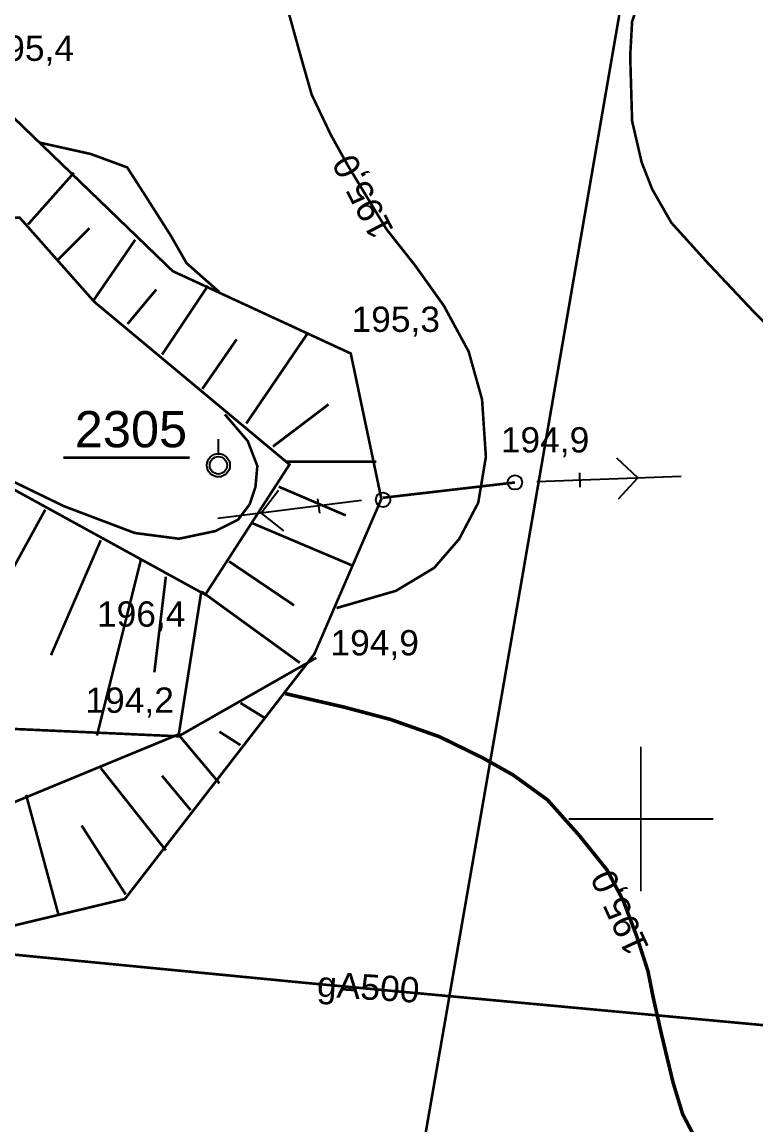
# Model space of a CAD drawing. Extents: x 7572697 to 7573818, y 5546684 to 5547005.
# Drawn here: x 7572878.62 to 7572903.98, y 5546889.43 to 5546927.54 of the extents above; entities that cross this region are included whole.
import ezdxf
from ezdxf.enums import TextEntityAlignment as Align

# ---------------------------------------------------------------- set-up
doc = ezdxf.new("R2010")
doc.units = 0
doc.header["$MEASUREMENT"] = 0
doc.linetypes.add('1', pattern=[2, 1, -1])
doc.linetypes.add('2', pattern=[1, 0.5, -0.5])
doc.styles.add('STYL_ARIAL', font='Arial', dxfattribs={"oblique": 0.1})

# ---------------------------------------------------------------- blocks, each defined once
blk = doc.blocks.new('517')
at = {"color": 0}
for p, q in [((4.25, 0), (3.55, 0.7)), ((0.75, 0), (5.75, 0)), ((2.25, -0.25), (2.25, 0.25)), ((3.55, -0.7), (4.25, 0))]:
    blk.add_line(p, q, dxfattribs=at)
blk = doc.blocks.new('510')
at = {"color": 0}
blk.add_circle((0, 0), 0.25, dxfattribs=at)
blk.add_circle((0, 0), 0.25, dxfattribs=at)
blk = doc.blocks.new('131')
at = {"color": 0}
blk.add_line((0, 0.4), (0, 0.9), dxfattribs=at)
for radius in [0.4, 0.3]:
    blk.add_circle((0, 0), radius, dxfattribs=at)

msp = doc.modelspace()

# ---------------------------------------------------------------- linework, layer by layer
at = {"color": 0, "const_width": 0.09}
for points in [[(7572909.4076, 5546985.2213), (7572902.6607, 5546947.5182), (7572895.7816, 5546907.672), (7572887.8441, 5546862.0049)], [(7572878.8218, 5546920.5439), (7572880.4093, 5546922.3298)], [(7572879.8139, 5546919.2872), (7572880.9384, 5546920.4117)], [(7572881.0707, 5546917.8981), (7572882.5259, 5546920.0148)], [(7572882.2613, 5546917.1043), (7572883.2535, 5546918.2949)], [(7572883.452, 5546916.046), (7572885.0395, 5546918.4272)], [(7572886.3624, 5546913.6648), (7572888.4791, 5546916.7737)], [(7572884.841, 5546914.8554), (7572886.0316, 5546916.5752)], [(7572890.0262, 5546916.2149), (7572890.0252, 5546916.2163), (7572890.0242, 5546916.2178), (7572890.0233, 5546916.2193), (7572890.0225, 5546916.2208), (7572890.0217, 5546916.2224), (7572890.0209, 5546916.2239), (7572890.0202, 5546916.2255), (7572890.0196, 5546916.2272), (7572890.019, 5546916.2288), (7572890.0185, 5546916.2305), (7572890.0181, 5546916.2322), (7572890.0177, 5546916.2339), (7572890.0173, 5546916.2356), (7572890.017, 5546916.2373), (7572890.0168, 5546916.239), (7572890.0167, 5546916.2408), (7572890.0166, 5546916.2425), (7572890.0165, 5546916.2443), (7572890.0166, 5546916.246), (7572890.0166, 5546916.2477), (7572890.0168, 5546916.2495), (7572890.017, 5546916.2512), (7572890.0173, 5546916.2529), (7572890.0176, 5546916.2547), (7572890.018, 5546916.2564), (7572890.0184, 5546916.258), (7572890.0189, 5546916.2597), (7572890.0195, 5546916.2614), (7572890.0201, 5546916.263), (7572890.0208, 5546916.2646), (7572890.0215, 5546916.2662), (7572890.0223, 5546916.2678), (7572890.0231, 5546916.2693), (7572890.024, 5546916.2708), (7572890.025, 5546916.2723), (7572890.026, 5546916.2737), (7572890.027, 5546916.2751), (7572890.0281, 5546916.2764), (7572890.0292, 5546916.2778), (7572890.0304, 5546916.279), (7572890.0317, 5546916.2803), (7572890.0329, 5546916.2815), (7572890.0342, 5546916.2826), (7572890.0356, 5546916.2837), (7572890.037, 5546916.2848), (7572890.0384, 5546916.2858), (7572890.0399, 5546916.2868), (7572890.0414, 5546916.2877), (7572890.0429, 5546916.2885), (7572890.0444, 5546916.2893), (7572890.046, 5546916.2901), (7572890.0476, 5546916.2907), (7572890.0493, 5546916.2914), (7572890.0509, 5546916.2919), (7572890.0526, 5546916.2925), (7572890.0543, 5546916.2929), (7572890.056, 5546916.2933), (7572890.0577, 5546916.2937), (7572890.0594, 5546916.2939), (7572890.0611, 5546916.2942), (7572890.0629, 5546916.2943), (7572890.0646, 5546916.2944), (7572890.0663, 5546916.2945), (7572890.0681, 5546916.2944), (7572890.0698, 5546916.2943), (7572890.0716, 5546916.2942), (7572890.0733, 5546916.294), (7572890.075, 5546916.2937), (7572890.0767, 5546916.2934), (7572890.0784, 5546916.293), (7572890.0801, 5546916.2926), (7572890.0818, 5546916.2921), (7572890.0835, 5546916.2915), (7572890.0851, 5546916.2909), (7572890.0867, 5546916.2902), (7572890.0883, 5546916.2895), (7572890.0898, 5546916.2887), (7572890.0914, 5546916.2878), (7572890.0929, 5546916.287), (7572890.0943, 5546916.286), (7572890.0958, 5546916.285), (7572890.0972, 5546916.284), (7572890.0985, 5546916.2829), (7572890.0998, 5546916.2817), (7572890.1011, 5546916.2806), (7572890.1024, 5546916.2793), (7572890.1036, 5546916.2781), (7572890.1047, 5546916.2767), (7572890.1058, 5546916.2754), (7572890.1069, 5546916.274), (7572890.1079, 5546916.2726), (7572890.1088, 5546916.2711), (7572890.1097, 5546916.2696), (7572890.1106, 5546916.2681), (7572890.1114, 5546916.2665), (7572890.1121, 5546916.265), (7572890.1128, 5546916.2634), (7572890.1135, 5546916.2617), (7572890.114, 5546916.2601), (7572890.1145, 5546916.2584), (7572890.115, 5546916.2567), (7572890.1154, 5546916.255), (7572890.1157, 5546916.2533), (7572890.116, 5546916.2516), (7572890.1162, 5546916.2499), (7572890.1164, 5546916.2481), (7572890.1165, 5546916.2464), (7572890.1165, 5546916.2446), (7572890.1165, 5546916.2429), (7572890.1164, 5546916.2412), (7572890.1163, 5546916.2394), (7572890.1161, 5546916.2377), (7572890.1158, 5546916.236), (7572890.1155, 5546916.2342), (7572890.1151, 5546916.2325), (7572890.1147, 5546916.2309), (7572890.1141, 5546916.2292), (7572890.1136, 5546916.2275), (7572890.113, 5546916.2259), (7572890.1123, 5546916.2243), (7572890.1116, 5546916.2227), (7572890.1108, 5546916.2211), (7572890.1099, 5546916.2196), (7572890.109, 5546916.2181), (7572890.1081, 5546916.2167), (7572890.1071, 5546916.2152), (7572890.1061, 5546916.2138), (7572890.105, 5546916.2125), (7572890.1038, 5546916.2111), (7572890.1026, 5546916.2099), (7572890.1014, 5546916.2086), (7572890.1001, 5546916.2074), (7572890.0988, 5546916.2063), (7572890.0975, 5546916.2052), (7572890.0961, 5546916.2041), (7572890.0947, 5546916.2031), (7572890.0932, 5546916.2022), (7572890.0917, 5546916.2012), (7572890.0902, 5546916.2004), (7572890.0886, 5546916.1996), (7572890.087, 5546916.1989), (7572890.0854, 5546916.1982), (7572890.0838, 5546916.1975), (7572890.0822, 5546916.197), (7572890.0805, 5546916.1964), (7572890.0788, 5546916.196), (7572890.0771, 5546916.1956), (7572890.0754, 5546916.1952), (7572890.0737, 5546916.195), (7572890.072, 5546916.1947), (7572890.0702, 5546916.1946), (7572890.0685, 5546916.1945), (7572890.0667, 5546916.1945), (7572890.065, 5546916.1945), (7572890.0632, 5546916.1946), (7572890.0615, 5546916.1947), (7572890.0598, 5546916.1949), (7572890.058, 5546916.1952), (7572890.0563, 5546916.1955), (7572890.0546, 5546916.1959), (7572890.0529, 5546916.1963), (7572890.0513, 5546916.1968), (7572890.0496, 5546916.1974), (7572890.048, 5546916.198), (7572890.0464, 5546916.1987), (7572890.0448, 5546916.1994), (7572890.0432, 5546916.2002), (7572890.0417, 5546916.2011), (7572890.0402, 5546916.2019), (7572890.0387, 5546916.2029), (7572890.0373, 5546916.2039), (7572890.0359, 5546916.2049), (7572890.0345, 5546916.206), (7572890.0332, 5546916.2072), (7572890.0319, 5546916.2084), (7572890.0307, 5546916.2096), (7572890.0295, 5546916.2109), (7572890.0284, 5546916.2122), (7572890.0262, 5546916.2149)], [(7572887.2884, 5546912.871), (7572889.2066, 5546914.3262)], [(7572884.4045, 5546912.4874), (7572880.0389, 5546912.4874)], [(7572887.7514, 5546912.3419), (7572890.8603, 5546912.3419)], [(7572887.4868, 5546911.482), (7572889.8019, 5546910.4898)], [(7572895.5163, 5546911.0555), (7572895.5153, 5546911.057), (7572895.5143, 5546911.0584), (7572895.5134, 5546911.0599), (7572895.5126, 5546911.0614), (7572895.5118, 5546911.063), (7572895.511, 5546911.0646), (7572895.5103, 5546911.0662), (7572895.5097, 5546911.0678), (7572895.5091, 5546911.0694), (7572895.5086, 5546911.0711), (7572895.5082, 5546911.0728), (7572895.5078, 5546911.0745), (7572895.5074, 5546911.0762), (7572895.5071, 5546911.0779), (7572895.5069, 5546911.0797), (7572895.5068, 5546911.0814), (7572895.5067, 5546911.0831), (7572895.5066, 5546911.0849), (7572895.5067, 5546911.0866), (7572895.5067, 5546911.0884), (7572895.5069, 5546911.0901), (7572895.5071, 5546911.0918), (7572895.5074, 5546911.0936), (7572895.5077, 5546911.0953), (7572895.5081, 5546911.097), (7572895.5085, 5546911.0987), (7572895.509, 5546911.1003), (7572895.5096, 5546911.102), (7572895.5102, 5546911.1036), (7572895.5109, 5546911.1052), (7572895.5116, 5546911.1068), (7572895.5124, 5546911.1084), (7572895.5132, 5546911.1099), (7572895.5141, 5546911.1114), (7572895.5151, 5546911.1129), (7572895.5161, 5546911.1143), (7572895.5171, 5546911.1157), (7572895.5182, 5546911.1171), (7572895.5193, 5546911.1184), (7572895.5205, 5546911.1197), (7572895.5218, 5546911.1209), (7572895.523, 5546911.1221), (7572895.5243, 5546911.1233), (7572895.5257, 5546911.1244), (7572895.5271, 5546911.1254), (7572895.5285, 5546911.1264), (7572895.53, 5546911.1274), (7572895.5315, 5546911.1283), (7572895.533, 5546911.1291), (7572895.5345, 5546911.1299), (7572895.5361, 5546911.1307), (7572895.5377, 5546911.1314), (7572895.5394, 5546911.132), (7572895.541, 5546911.1326), (7572895.5427, 5546911.1331), (7572895.5444, 5546911.1335), (7572895.5461, 5546911.1339), (7572895.5478, 5546911.1343), (7572895.5495, 5546911.1346), (7572895.5512, 5546911.1348), (7572895.553, 5546911.1349), (7572895.5547, 5546911.135), (7572895.5564, 5546911.1351), (7572895.5582, 5546911.1351), (7572895.5599, 5546911.135), (7572895.5617, 5546911.1348), (7572895.5634, 5546911.1346), (7572895.5651, 5546911.1344), (7572895.5668, 5546911.134), (7572895.5685, 5546911.1336), (7572895.5702, 5546911.1332), (7572895.5719, 5546911.1327), (7572895.5736, 5546911.1321), (7572895.5752, 5546911.1315), (7572895.5768, 5546911.1308), (7572895.5784, 5546911.1301), (7572895.5799, 5546911.1293), (7572895.5815, 5546911.1285), (7572895.583, 5546911.1276), (7572895.5844, 5546911.1266), (7572895.5859, 5546911.1256), (7572895.5873, 5546911.1246), (7572895.5886, 5546911.1235), (7572895.5899, 5546911.1224), (7572895.5912, 5546911.1212), (7572895.5925, 5546911.12), (7572895.5937, 5546911.1187), (7572895.5948, 5546911.1174), (7572895.5959, 5546911.116), (7572895.597, 5546911.1146), (7572895.598, 5546911.1132), (7572895.5989, 5546911.1117), (7572895.5998, 5546911.1102), (7572895.6007, 5546911.1087), (7572895.6015, 5546911.1072), (7572895.6022, 5546911.1056), (7572895.6029, 5546911.104), (7572895.6036, 5546911.1024), (7572895.6041, 5546911.1007), (7572895.6046, 5546911.099), (7572895.6051, 5546911.0974), (7572895.6055, 5546911.0957), (7572895.6058, 5546911.094), (7572895.6061, 5546911.0922), (7572895.6063, 5546911.0905), (7572895.6065, 5546911.0888), (7572895.6066, 5546911.087), (7572895.6066, 5546911.0853), (7572895.6066, 5546911.0835), (7572895.6065, 5546911.0818), (7572895.6064, 5546911.08), (7572895.6062, 5546911.0783), (7572895.6059, 5546911.0766), (7572895.6056, 5546911.0749), (7572895.6052, 5546911.0732), (7572895.6048, 5546911.0715), (7572895.6042, 5546911.0698), (7572895.6037, 5546911.0682), (7572895.6031, 5546911.0665), (7572895.6024, 5546911.0649), (7572895.6017, 5546911.0633), (7572895.6009, 5546911.0618), (7572895.6, 5546911.0602), (7572895.5991, 5546911.0587), (7572895.5982, 5546911.0573), (7572895.5972, 5546911.0558), (7572895.5962, 5546911.0545), (7572895.5951, 5546911.0531), (7572895.5939, 5546911.0518), (7572895.5927, 5546911.0505), (7572895.5915, 5546911.0492), (7572895.5902, 5546911.0481), (7572895.5889, 5546911.0469), (7572895.5876, 5546911.0458), (7572895.5862, 5546911.0447), (7572895.5848, 5546911.0437), (7572895.5833, 5546911.0428), (7572895.5818, 5546911.0419), (7572895.5803, 5546911.041), (7572895.5787, 5546911.0402), (7572895.5771, 5546911.0395), (7572895.5755, 5546911.0388), (7572895.5739, 5546911.0382), (7572895.5723, 5546911.0376), (7572895.5706, 5546911.0371), (7572895.5689, 5546911.0366), (7572895.5672, 5546911.0362), (7572895.5655, 5546911.0359), (7572895.5638, 5546911.0356), (7572895.5621, 5546911.0354), (7572895.5603, 5546911.0352), (7572895.5586, 5546911.0351), (7572895.5568, 5546911.0351), (7572895.5551, 5546911.0351), (7572895.5533, 5546911.0352), (7572895.5516, 5546911.0353), (7572895.5499, 5546911.0355), (7572895.5481, 5546911.0358), (7572895.5464, 5546911.0361), (7572895.5447, 5546911.0365), (7572895.543, 5546911.037), (7572895.5414, 5546911.0375), (7572895.5397, 5546911.038), (7572895.5381, 5546911.0386), (7572895.5365, 5546911.0393), (7572895.5349, 5546911.0401), (7572895.5333, 5546911.0408), (7572895.5318, 5546911.0417), (7572895.5303, 5546911.0426), (7572895.5288, 5546911.0435), (7572895.5274, 5546911.0445), (7572895.526, 5546911.0456), (7572895.5246, 5546911.0467), (7572895.5233, 5546911.0478), (7572895.522, 5546911.049), (7572895.5208, 5546911.0502), (7572895.5196, 5546911.0515), (7572895.5185, 5546911.0528), (7572895.5163, 5546911.0555)], [(7572879.4171, 5546910.6882), (7572875.6468, 5546903.809)], [(7572886.5608, 5546910.2252), (7572890.0004, 5546908.77)], [(7572881.3353, 5546909.6299), (7572879.6155, 5546905.6612)], [(7572882.7244, 5546908.9684), (7572881.203, 5546902.883)], [(7572885.7671, 5546908.9023), (7572888.0161, 5546907.3809)], [(7572883.5842, 5546908.3731), (7572883.1873, 5546905.0658)], [(7572884.841, 5546907.8439), (7572888.2144, 5546905.3965)], [(7572884.47, 5546907.616), (7572884.4689, 5546907.6174), (7572884.468, 5546907.6188), (7572884.4671, 5546907.6203), (7572884.4662, 5546907.6219), (7572884.4654, 5546907.6234), (7572884.4647, 5546907.625), (7572884.464, 5546907.6266), (7572884.4634, 5546907.6282), (7572884.4628, 5546907.6299), (7572884.4623, 5546907.6315), (7572884.4618, 5546907.6332), (7572884.4614, 5546907.6349), (7572884.4611, 5546907.6366), (7572884.4608, 5546907.6383), (7572884.4606, 5546907.6401), (7572884.4604, 5546907.6418), (7572884.4603, 5546907.6436), (7572884.4603, 5546907.6453), (7572884.4603, 5546907.6471), (7572884.4604, 5546907.6488), (7572884.4605, 5546907.6505), (7572884.4607, 5546907.6523), (7572884.461, 5546907.654), (7572884.4613, 5546907.6557), (7572884.4617, 5546907.6574), (7572884.4622, 5546907.6591), (7572884.4627, 5546907.6608), (7572884.4632, 5546907.6624), (7572884.4639, 5546907.6641), (7572884.4645, 5546907.6657), (7572884.4653, 5546907.6672), (7572884.4661, 5546907.6688), (7572884.4669, 5546907.6703), (7572884.4678, 5546907.6718), (7572884.4687, 5546907.6733), (7572884.4697, 5546907.6747), (7572884.4708, 5546907.6761), (7572884.4719, 5546907.6775), (7572884.473, 5546907.6788), (7572884.4742, 5546907.6801), (7572884.4754, 5546907.6813), (7572884.4767, 5546907.6825), (7572884.478, 5546907.6837), (7572884.4794, 5546907.6848), (7572884.4807, 5546907.6858), (7572884.4822, 5546907.6868), (7572884.4836, 5546907.6878), (7572884.4851, 5546907.6887), (7572884.4866, 5546907.6896), (7572884.4882, 5546907.6904), (7572884.4898, 5546907.6911), (7572884.4914, 5546907.6918), (7572884.493, 5546907.6924), (7572884.4947, 5546907.693), (7572884.4963, 5546907.6935), (7572884.498, 5546907.694), (7572884.4997, 5546907.6944), (7572884.5014, 5546907.6947), (7572884.5031, 5546907.695), (7572884.5049, 5546907.6952), (7572884.5066, 5546907.6954), (7572884.5084, 5546907.6955), (7572884.5101, 5546907.6955), (7572884.5118, 5546907.6955), (7572884.5136, 5546907.6954), (7572884.5153, 5546907.6952), (7572884.5171, 5546907.695), (7572884.5188, 5546907.6948), (7572884.5205, 5546907.6944), (7572884.5222, 5546907.6941), (7572884.5239, 5546907.6936), (7572884.5256, 5546907.6931), (7572884.5272, 5546907.6925), (7572884.5288, 5546907.6919), (7572884.5304, 5546907.6913), (7572884.532, 5546907.6905), (7572884.5336, 5546907.6897), (7572884.5351, 5546907.6889), (7572884.5366, 5546907.688), (7572884.5381, 5546907.6871), (7572884.5395, 5546907.6861), (7572884.5409, 5546907.685), (7572884.5423, 5546907.6839), (7572884.5436, 5546907.6828), (7572884.5449, 5546907.6816), (7572884.5461, 5546907.6804), (7572884.5473, 5546907.6791), (7572884.5485, 5546907.6778), (7572884.5496, 5546907.6764), (7572884.5506, 5546907.675), (7572884.5516, 5546907.6736), (7572884.5526, 5546907.6722), (7572884.5535, 5546907.6707), (7572884.5543, 5546907.6691), (7572884.5551, 5546907.6676), (7572884.5559, 5546907.666), (7572884.5566, 5546907.6644), (7572884.5572, 5546907.6628), (7572884.5578, 5546907.6611), (7572884.5583, 5546907.6595), (7572884.5588, 5546907.6578), (7572884.5592, 5546907.6561), (7572884.5595, 5546907.6544), (7572884.5598, 5546907.6526), (7572884.56, 5546907.6509), (7572884.5602, 5546907.6492), (7572884.5603, 5546907.6474), (7572884.5603, 5546907.6457), (7572884.5603, 5546907.6439), (7572884.5602, 5546907.6422), (7572884.56, 5546907.6405), (7572884.5598, 5546907.6387), (7572884.5596, 5546907.637), (7572884.5592, 5546907.6353), (7572884.5588, 5546907.6336), (7572884.5584, 5546907.6319), (7572884.5579, 5546907.6302), (7572884.5573, 5546907.6286), (7572884.5567, 5546907.6269), (7572884.556, 5546907.6253), (7572884.5553, 5546907.6238), (7572884.5545, 5546907.6222), (7572884.5537, 5546907.6207), (7572884.5528, 5546907.6192), (7572884.5518, 5546907.6177), (7572884.5509, 5546907.6163), (7572884.5498, 5546907.6149), (7572884.5487, 5546907.6135), (7572884.5476, 5546907.6122), (7572884.5464, 5546907.6109), (7572884.5452, 5546907.6097), (7572884.5439, 5546907.6085), (7572884.5426, 5546907.6073), (7572884.5412, 5546907.6062), (7572884.5398, 5546907.6052), (7572884.5384, 5546907.6042), (7572884.5369, 5546907.6032), (7572884.5355, 5546907.6023), (7572884.5339, 5546907.6014), (7572884.5324, 5546907.6006), (7572884.5308, 5546907.5999), (7572884.5292, 5546907.5992), (7572884.5276, 5546907.5986), (7572884.5259, 5546907.598), (7572884.5243, 5546907.5975), (7572884.5226, 5546907.597), (7572884.5209, 5546907.5966), (7572884.5192, 5546907.5963), (7572884.5174, 5546907.596), (7572884.5157, 5546907.5958), (7572884.514, 5546907.5956), (7572884.5122, 5546907.5955), (7572884.5105, 5546907.5955), (7572884.5087, 5546907.5955), (7572884.507, 5546907.5956), (7572884.5053, 5546907.5958), (7572884.5035, 5546907.596), (7572884.5018, 5546907.5962), (7572884.5001, 5546907.5966), (7572884.4984, 5546907.5969), (7572884.4967, 5546907.5974), (7572884.495, 5546907.5979), (7572884.4934, 5546907.5984), (7572884.4917, 5546907.5991), (7572884.4901, 5546907.5997), (7572884.4885, 5546907.6005), (7572884.487, 5546907.6013), (7572884.4855, 5546907.6021), (7572884.484, 5546907.603), (7572884.4825, 5546907.6039), (7572884.4811, 5546907.6049), (7572884.4797, 5546907.606), (7572884.4783, 5546907.6071), (7572884.477, 5546907.6082), (7572884.4757, 5546907.6094), (7572884.4745, 5546907.6106), (7572884.4733, 5546907.6119), (7572884.4721, 5546907.6132), (7572884.47, 5546907.616)], [(7572888.9017, 5546905.4993), (7572888.9007, 5546905.5007), (7572888.8998, 5546905.5022), (7572888.8989, 5546905.5037), (7572888.898, 5546905.5052), (7572888.8972, 5546905.5067), (7572888.8965, 5546905.5083), (7572888.8958, 5546905.5099), (7572888.8951, 5546905.5116), (7572888.8946, 5546905.5132), (7572888.894, 5546905.5149), (7572888.8936, 5546905.5166), (7572888.8932, 5546905.5182), (7572888.8928, 5546905.52), (7572888.8926, 5546905.5217), (7572888.8924, 5546905.5234), (7572888.8922, 5546905.5252), (7572888.8921, 5546905.5269), (7572888.8921, 5546905.5286), (7572888.8921, 5546905.5304), (7572888.8922, 5546905.5321), (7572888.8923, 5546905.5339), (7572888.8925, 5546905.5356), (7572888.8928, 5546905.5373), (7572888.8931, 5546905.539), (7572888.8935, 5546905.5407), (7572888.8939, 5546905.5424), (7572888.8944, 5546905.5441), (7572888.895, 5546905.5458), (7572888.8956, 5546905.5474), (7572888.8963, 5546905.549), (7572888.897, 5546905.5506), (7572888.8978, 5546905.5521), (7572888.8987, 5546905.5537), (7572888.8996, 5546905.5552), (7572888.9005, 5546905.5566), (7572888.9015, 5546905.5581), (7572888.9025, 5546905.5595), (7572888.9036, 5546905.5608), (7572888.9048, 5546905.5621), (7572888.906, 5546905.5634), (7572888.9072, 5546905.5647), (7572888.9085, 5546905.5659), (7572888.9098, 5546905.567), (7572888.9111, 5546905.5681), (7572888.9125, 5546905.5692), (7572888.9139, 5546905.5702), (7572888.9154, 5546905.5711), (7572888.9169, 5546905.572), (7572888.9184, 5546905.5729), (7572888.92, 5546905.5737), (7572888.9215, 5546905.5744), (7572888.9231, 5546905.5751), (7572888.9248, 5546905.5758), (7572888.9264, 5546905.5763), (7572888.9281, 5546905.5768), (7572888.9298, 5546905.5773), (7572888.9315, 5546905.5777), (7572888.9332, 5546905.578), (7572888.9349, 5546905.5783), (7572888.9366, 5546905.5785), (7572888.9384, 5546905.5787), (7572888.9401, 5546905.5788), (7572888.9419, 5546905.5788), (7572888.9436, 5546905.5788), (7572888.9454, 5546905.5787), (7572888.9471, 5546905.5786), (7572888.9488, 5546905.5784), (7572888.9505, 5546905.5781), (7572888.9523, 5546905.5778), (7572888.954, 5546905.5774), (7572888.9557, 5546905.577), (7572888.9573, 5546905.5764), (7572888.959, 5546905.5759), (7572888.9606, 5546905.5753), (7572888.9622, 5546905.5746), (7572888.9638, 5546905.5739), (7572888.9654, 5546905.5731), (7572888.9669, 5546905.5722), (7572888.9684, 5546905.5713), (7572888.9699, 5546905.5704), (7572888.9713, 5546905.5694), (7572888.9727, 5546905.5684), (7572888.974, 5546905.5673), (7572888.9754, 5546905.5661), (7572888.9766, 5546905.5649), (7572888.9779, 5546905.5637), (7572888.9791, 5546905.5624), (7572888.9802, 5546905.5611), (7572888.9813, 5546905.5598), (7572888.9824, 5546905.5584), (7572888.9834, 5546905.557), (7572888.9844, 5546905.5555), (7572888.9853, 5546905.554), (7572888.9861, 5546905.5525), (7572888.9869, 5546905.5509), (7572888.9877, 5546905.5493), (7572888.9883, 5546905.5477), (7572888.989, 5546905.5461), (7572888.9895, 5546905.5445), (7572888.9901, 5546905.5428), (7572888.9905, 5546905.5411), (7572888.9909, 5546905.5394), (7572888.9913, 5546905.5377), (7572888.9915, 5546905.536), (7572888.9918, 5546905.5343), (7572888.9919, 5546905.5325), (7572888.992, 5546905.5308), (7572888.9921, 5546905.529), (7572888.992, 5546905.5273), (7572888.9919, 5546905.5255), (7572888.9918, 5546905.5238), (7572888.9916, 5546905.5221), (7572888.9913, 5546905.5203), (7572888.991, 5546905.5186), (7572888.9906, 5546905.5169), (7572888.9902, 5546905.5152), (7572888.9897, 5546905.5136), (7572888.9891, 5546905.5119), (7572888.9885, 5546905.5103), (7572888.9878, 5546905.5087), (7572888.9871, 5546905.5071), (7572888.9863, 5546905.5055), (7572888.9855, 5546905.504), (7572888.9846, 5546905.5025), (7572888.9836, 5546905.501), (7572888.9826, 5546905.4996), (7572888.9816, 5546905.4982), (7572888.9805, 5546905.4968), (7572888.9793, 5546905.4955), (7572888.9782, 5546905.4942), (7572888.9769, 5546905.493), (7572888.9757, 5546905.4918), (7572888.9743, 5546905.4907), (7572888.973, 5546905.4896), (7572888.9716, 5546905.4885), (7572888.9702, 5546905.4875), (7572888.9687, 5546905.4865), (7572888.9672, 5546905.4856), (7572888.9657, 5546905.4848), (7572888.9641, 5546905.484), (7572888.9626, 5546905.4832), (7572888.961, 5546905.4825), (7572888.9593, 5546905.4819), (7572888.9577, 5546905.4813), (7572888.956, 5546905.4808), (7572888.9543, 5546905.4804), (7572888.9526, 5546905.48), (7572888.9509, 5546905.4796), (7572888.9492, 5546905.4793), (7572888.9475, 5546905.4791), (7572888.9457, 5546905.479), (7572888.944, 5546905.4789), (7572888.9422, 5546905.4788), (7572888.9405, 5546905.4789), (7572888.9388, 5546905.4789), (7572888.937, 5546905.4791), (7572888.9353, 5546905.4793), (7572888.9336, 5546905.4796), (7572888.9319, 5546905.4799), (7572888.9301, 5546905.4803), (7572888.9285, 5546905.4807), (7572888.9268, 5546905.4812), (7572888.9251, 5546905.4818), (7572888.9235, 5546905.4824), (7572888.9219, 5546905.4831), (7572888.9203, 5546905.4838), (7572888.9188, 5546905.4846), (7572888.9172, 5546905.4854), (7572888.9157, 5546905.4863), (7572888.9143, 5546905.4873), (7572888.9128, 5546905.4883), (7572888.9114, 5546905.4893), (7572888.9101, 5546905.4904), (7572888.9087, 5546905.4915), (7572888.9075, 5546905.4927), (7572888.9062, 5546905.494), (7572888.905, 5546905.4952), (7572888.9039, 5546905.4965), (7572888.9017, 5546905.4993)], [(7572887.0238, 5546903.4783), (7572886.1639, 5546904.0075)], [(7572883.7423, 5546903.0519), (7572883.7413, 5546903.0533), (7572883.7404, 5546903.0548), (7572883.7395, 5546903.0563), (7572883.7386, 5546903.0578), (7572883.7378, 5546903.0593), (7572883.7371, 5546903.0609), (7572883.7364, 5546903.0625), (7572883.7358, 5546903.0642), (7572883.7352, 5546903.0658), (7572883.7347, 5546903.0675), (7572883.7342, 5546903.0692), (7572883.7338, 5546903.0709), (7572883.7335, 5546903.0726), (7572883.7332, 5546903.0743), (7572883.733, 5546903.076), (7572883.7328, 5546903.0778), (7572883.7327, 5546903.0795), (7572883.7327, 5546903.0812), (7572883.7327, 5546903.083), (7572883.7328, 5546903.0847), (7572883.7329, 5546903.0865), (7572883.7331, 5546903.0882), (7572883.7334, 5546903.0899), (7572883.7337, 5546903.0916), (7572883.7341, 5546903.0933), (7572883.7346, 5546903.095), (7572883.7351, 5546903.0967), (7572883.7356, 5546903.0984), (7572883.7363, 5546903.1), (7572883.7369, 5546903.1016), (7572883.7377, 5546903.1032), (7572883.7384, 5546903.1047), (7572883.7393, 5546903.1063), (7572883.7402, 5546903.1078), (7572883.7411, 5546903.1092), (7572883.7421, 5546903.1107), (7572883.7432, 5546903.1121), (7572883.7443, 5546903.1134), (7572883.7454, 5546903.1148), (7572883.7466, 5546903.116), (7572883.7478, 5546903.1173), (7572883.7491, 5546903.1185), (7572883.7504, 5546903.1196), (7572883.7517, 5546903.1207), (7572883.7531, 5546903.1218), (7572883.7546, 5546903.1228), (7572883.756, 5546903.1237), (7572883.7575, 5546903.1246), (7572883.759, 5546903.1255), (7572883.7606, 5546903.1263), (7572883.7622, 5546903.127), (7572883.7638, 5546903.1277), (7572883.7654, 5546903.1284), (7572883.767, 5546903.1289), (7572883.7687, 5546903.1294), (7572883.7704, 5546903.1299), (7572883.7721, 5546903.1303), (7572883.7738, 5546903.1306), (7572883.7755, 5546903.1309), (7572883.7773, 5546903.1311), (7572883.779, 5546903.1313), (7572883.7807, 5546903.1314), (7572883.7825, 5546903.1314), (7572883.7842, 5546903.1314), (7572883.786, 5546903.1313), (7572883.7877, 5546903.1312), (7572883.7895, 5546903.131), (7572883.7912, 5546903.1307), (7572883.7929, 5546903.1304), (7572883.7946, 5546903.13), (7572883.7963, 5546903.1296), (7572883.798, 5546903.1291), (7572883.7996, 5546903.1285), (7572883.8012, 5546903.1279), (7572883.8028, 5546903.1272), (7572883.8044, 5546903.1265), (7572883.806, 5546903.1257), (7572883.8075, 5546903.1248), (7572883.809, 5546903.1239), (7572883.8105, 5546903.123), (7572883.8119, 5546903.122), (7572883.8133, 5546903.121), (7572883.8147, 5546903.1199), (7572883.816, 5546903.1187), (7572883.8173, 5546903.1175), (7572883.8185, 5546903.1163), (7572883.8197, 5546903.115), (7572883.8209, 5546903.1137), (7572883.822, 5546903.1124), (7572883.823, 5546903.111), (7572883.824, 5546903.1096), (7572883.825, 5546903.1081), (7572883.8259, 5546903.1066), (7572883.8267, 5546903.1051), (7572883.8275, 5546903.1035), (7572883.8283, 5546903.102), (7572883.829, 5546903.1003), (7572883.8296, 5546903.0987), (7572883.8302, 5546903.0971), (7572883.8307, 5546903.0954), (7572883.8312, 5546903.0937), (7572883.8316, 5546903.092), (7572883.8319, 5546903.0903), (7572883.8322, 5546903.0886), (7572883.8324, 5546903.0869), (7572883.8325, 5546903.0851), (7572883.8326, 5546903.0834), (7572883.8327, 5546903.0816), (7572883.8327, 5546903.0799), (7572883.8326, 5546903.0781), (7572883.8324, 5546903.0764), (7572883.8322, 5546903.0747), (7572883.832, 5546903.0729), (7572883.8316, 5546903.0712), (7572883.8312, 5546903.0695), (7572883.8308, 5546903.0678), (7572883.8303, 5546903.0662), (7572883.8297, 5546903.0645), (7572883.8291, 5546903.0629), (7572883.8284, 5546903.0613), (7572883.8277, 5546903.0597), (7572883.8269, 5546903.0581), (7572883.8261, 5546903.0566), (7572883.8252, 5546903.0551), (7572883.8242, 5546903.0536), (7572883.8232, 5546903.0522), (7572883.8222, 5546903.0508), (7572883.8211, 5546903.0494), (7572883.82, 5546903.0481), (7572883.8188, 5546903.0468), (7572883.8176, 5546903.0456), (7572883.8163, 5546903.0444), (7572883.815, 5546903.0433), (7572883.8136, 5546903.0422), (7572883.8122, 5546903.0411), (7572883.8108, 5546903.0401), (7572883.8093, 5546903.0391), (7572883.8079, 5546903.0382), (7572883.8063, 5546903.0374), (7572883.8048, 5546903.0366), (7572883.8032, 5546903.0358), (7572883.8016, 5546903.0352), (7572883.8, 5546903.0345), (7572883.7983, 5546903.0339), (7572883.7967, 5546903.0334), (7572883.795, 5546903.033), (7572883.7933, 5546903.0326), (7572883.7916, 5546903.0322), (7572883.7898, 5546903.032), (7572883.7881, 5546903.0317), (7572883.7864, 5546903.0316), (7572883.7846, 5546903.0315), (7572883.7829, 5546903.0314), (7572883.7811, 5546903.0315), (7572883.7794, 5546903.0315), (7572883.7777, 5546903.0317), (7572883.7759, 5546903.0319), (7572883.7742, 5546903.0322), (7572883.7725, 5546903.0325), (7572883.7708, 5546903.0329), (7572883.7691, 5546903.0333), (7572883.7674, 5546903.0338), (7572883.7658, 5546903.0344), (7572883.7641, 5546903.035), (7572883.7625, 5546903.0357), (7572883.7609, 5546903.0364), (7572883.7594, 5546903.0372), (7572883.7579, 5546903.038), (7572883.7564, 5546903.0389), (7572883.7549, 5546903.0399), (7572883.7535, 5546903.0409), (7572883.7521, 5546903.0419), (7572883.7507, 5546903.043), (7572883.7494, 5546903.0442), (7572883.7481, 5546903.0453), (7572883.7469, 5546903.0466), (7572883.7457, 5546903.0478), (7572883.7445, 5546903.0492), (7572883.7423, 5546903.0519)], [(7572885.4363, 5546901.2294), (7572884.0472, 5546902.883)], [(7572886.1639, 5546902.5523), (7572885.4363, 5546903.0153)], [(7572883.5842, 5546898.9143), (7572881.3352, 5546901.7586)], [(7572884.4441, 5546900.3033), (7572883.4519, 5546901.4939)], [(7572879.8801, 5546896.6653), (7572878.7556, 5546900.8325)], [(7572882.1952, 5546897.3929), (7572880.6738, 5546899.7741)], [(7572882.221, 5546896.9665), (7572882.22, 5546896.9679), (7572882.219, 5546896.9694), (7572882.2181, 5546896.9709), (7572882.2173, 5546896.9724), (7572882.2165, 5546896.9739), (7572882.2157, 5546896.9755), (7572882.215, 5546896.9771), (7572882.2144, 5546896.9787), (7572882.2138, 5546896.9804), (7572882.2133, 5546896.9821), (7572882.2129, 5546896.9837), (7572882.2125, 5546896.9854), (7572882.2121, 5546896.9872), (7572882.2118, 5546896.9889), (7572882.2116, 5546896.9906), (7572882.2115, 5546896.9923), (7572882.2114, 5546896.9941), (7572882.2113, 5546896.9958), (7572882.2114, 5546896.9976), (7572882.2114, 5546896.9993), (7572882.2116, 5546897.0011), (7572882.2118, 5546897.0028), (7572882.2121, 5546897.0045), (7572882.2124, 5546897.0062), (7572882.2128, 5546897.0079), (7572882.2132, 5546897.0096), (7572882.2137, 5546897.0113), (7572882.2143, 5546897.0129), (7572882.2149, 5546897.0146), (7572882.2156, 5546897.0162), (7572882.2163, 5546897.0178), (7572882.2171, 5546897.0193), (7572882.2179, 5546897.0209), (7572882.2188, 5546897.0224), (7572882.2198, 5546897.0238), (7572882.2208, 5546897.0253), (7572882.2218, 5546897.0267), (7572882.2229, 5546897.028), (7572882.224, 5546897.0293), (7572882.2252, 5546897.0306), (7572882.2265, 5546897.0319), (7572882.2277, 5546897.0331), (7572882.229, 5546897.0342), (7572882.2304, 5546897.0353), (7572882.2318, 5546897.0364), (7572882.2332, 5546897.0374), (7572882.2347, 5546897.0383), (7572882.2362, 5546897.0392), (7572882.2377, 5546897.0401), (7572882.2392, 5546897.0409), (7572882.2408, 5546897.0416), (7572882.2424, 5546897.0423), (7572882.244, 5546897.0429), (7572882.2457, 5546897.0435), (7572882.2474, 5546897.044), (7572882.249, 5546897.0445), (7572882.2507, 5546897.0449), (7572882.2525, 5546897.0452), (7572882.2542, 5546897.0455), (7572882.2559, 5546897.0457), (7572882.2577, 5546897.0459), (7572882.2594, 5546897.046), (7572882.2611, 5546897.046), (7572882.2629, 5546897.046), (7572882.2646, 5546897.0459), (7572882.2664, 5546897.0458), (7572882.2681, 5546897.0456), (7572882.2698, 5546897.0453), (7572882.2715, 5546897.045), (7572882.2732, 5546897.0446), (7572882.2749, 5546897.0441), (7572882.2766, 5546897.0436), (7572882.2783, 5546897.0431), (7572882.2799, 5546897.0425), (7572882.2815, 5546897.0418), (7572882.2831, 5546897.0411), (7572882.2846, 5546897.0403), (7572882.2862, 5546897.0394), (7572882.2877, 5546897.0385), (7572882.2891, 5546897.0376), (7572882.2906, 5546897.0366), (7572882.292, 5546897.0355), (7572882.2933, 5546897.0345), (7572882.2946, 5546897.0333), (7572882.2959, 5546897.0321), (7572882.2972, 5546897.0309), (7572882.2984, 5546897.0296), (7572882.2995, 5546897.0283), (7572882.3006, 5546897.027), (7572882.3017, 5546897.0256), (7572882.3027, 5546897.0241), (7572882.3036, 5546897.0227), (7572882.3045, 5546897.0212), (7572882.3054, 5546897.0197), (7572882.3062, 5546897.0181), (7572882.3069, 5546897.0165), (7572882.3076, 5546897.0149), (7572882.3082, 5546897.0133), (7572882.3088, 5546897.0117), (7572882.3093, 5546897.01), (7572882.3098, 5546897.0083), (7572882.3102, 5546897.0066), (7572882.3105, 5546897.0049), (7572882.3108, 5546897.0032), (7572882.311, 5546897.0014), (7572882.3112, 5546896.9997), (7572882.3113, 5546896.998), (7572882.3113, 5546896.9962), (7572882.3113, 5546896.9945), (7572882.3112, 5546896.9927), (7572882.3111, 5546896.991), (7572882.3109, 5546896.9893), (7572882.3106, 5546896.9875), (7572882.3103, 5546896.9858), (7572882.3099, 5546896.9841), (7572882.3094, 5546896.9824), (7572882.3089, 5546896.9808), (7572882.3084, 5546896.9791), (7572882.3078, 5546896.9775), (7572882.3071, 5546896.9759), (7572882.3064, 5546896.9743), (7572882.3056, 5546896.9727), (7572882.3047, 5546896.9712), (7572882.3038, 5546896.9697), (7572882.3029, 5546896.9682), (7572882.3019, 5546896.9668), (7572882.3009, 5546896.9654), (7572882.2998, 5546896.964), (7572882.2986, 5546896.9627), (7572882.2974, 5546896.9614), (7572882.2962, 5546896.9602), (7572882.2949, 5546896.959), (7572882.2936, 5546896.9578), (7572882.2923, 5546896.9567), (7572882.2909, 5546896.9557), (7572882.2895, 5546896.9547), (7572882.288, 5546896.9537), (7572882.2865, 5546896.9528), (7572882.285, 5546896.952), (7572882.2834, 5546896.9512), (7572882.2818, 5546896.9504), (7572882.2802, 5546896.9497), (7572882.2786, 5546896.9491), (7572882.277, 5546896.9485), (7572882.2753, 5546896.948), (7572882.2736, 5546896.9476), (7572882.2719, 5546896.9472), (7572882.2702, 5546896.9468), (7572882.2685, 5546896.9465), (7572882.2668, 5546896.9463), (7572882.265, 5546896.9462), (7572882.2633, 5546896.9461), (7572882.2615, 5546896.946), (7572882.2598, 5546896.9461), (7572882.258, 5546896.9461), (7572882.2563, 5546896.9463), (7572882.2546, 5546896.9465), (7572882.2528, 5546896.9468), (7572882.2511, 5546896.9471), (7572882.2494, 5546896.9475), (7572882.2477, 5546896.9479), (7572882.2461, 5546896.9484), (7572882.2444, 5546896.949), (7572882.2428, 5546896.9496), (7572882.2412, 5546896.9503), (7572882.2396, 5546896.951), (7572882.238, 5546896.9518), (7572882.2365, 5546896.9526), (7572882.235, 5546896.9535), (7572882.2335, 5546896.9545), (7572882.2321, 5546896.9555), (7572882.2307, 5546896.9565), (7572882.2293, 5546896.9576), (7572882.228, 5546896.9587), (7572882.2267, 5546896.9599), (7572882.2255, 5546896.9612), (7572882.2243, 5546896.9624), (7572882.2232, 5546896.9637), (7572882.221, 5546896.9665)]]:
    msp.add_lwpolyline(points, dxfattribs=at)
at = {"color": 37, "linetype": '1', "const_width": 0.09}
for points in [[(7572905.2205, 5546935.87), (7572903.5338, 5546934.1369), (7572902.6739, 5546933.0455), (7572901.6817, 5546931.7226), (7572900.6234, 5546930.069), (7572900.1603, 5546928.9114), (7572899.6973, 5546927.5554), (7572899.6312, 5546926.3648), (7572899.6973, 5546924.1158), (7572900.028, 5546922.6871), (7572900.3918, 5546921.7611), (7572901.0533, 5546920.6035), (7572902.3101, 5546919.2144), (7572903.9306, 5546917.4947), (7572905.4189, 5546916.0394)], [(7572885.4231, 5546918.2156), (7572884.2986, 5546919.2078), (7572883.7695, 5546920.1338), (7572882.8434, 5546921.589), (7572882.2481, 5546922.5151), (7572880.9913, 5546922.9781), (7572879.2054, 5546923.375)], [(7572874.3768, 5546913.5192), (7572877.8825, 5546911.8656), (7572880.0653, 5546910.8072), (7572882.5127, 5546909.8812), (7572884.0341, 5546909.6827), (7572885.2909, 5546909.9473), (7572886.0846, 5546910.3442), (7572886.4815, 5546910.8734), (7572886.6799, 5546911.4687), (7572886.7461, 5546912.1963), (7572886.4153, 5546913.0562), (7572885.6216, 5546913.9822)]]:
    msp.add_lwpolyline(points, dxfattribs=at)
at = {"color": 2, "const_width": 0.09}
msp.add_lwpolyline([(7573082.8418, 5546859.3988), (7573069.4142, 5546867.7993), (7573055.2061, 5546876.6099), (7573048.7238, 5546879.388), (7573037.479, 5546880.5786), (7573023.7075, 5546881.3724), (7572999.3658, 5546883.1583), (7572982.1547, 5546884.5474), (7572980.5672, 5546884.7458), (7572967.1396, 5546886.9948), (7572936.3686, 5546889.5745), (7572913.4689, 5546892.0219), (7572888.3997, 5546894.337), (7572845.6563, 5546898.4777), (7572835.3904, 5546900.5944), (7572831.7524, 5546903.7694), (7572805.0957, 5546927.3437), (7572800.9284, 5546931.9409), (7572850.4717, 5546932.2385)], dxfattribs=at)
at = {"color": 37}
for points, const_width in [([(7572889.4845, 5546907.2883), (7572891.535, 5546907.8836), (7572892.8579, 5546908.6774), (7572893.7178, 5546909.6695), (7572894.3793, 5546910.9263), (7572894.6439, 5546912.5138), (7572894.5116, 5546914.4982), (7572894.0486, 5546916.1518), (7572893.1887, 5546917.7393), (7572892.1965, 5546919.1284), (7572891.2043, 5546920.3852), (7572889.8814, 5546922.568), (7572889.2861, 5546923.6395), (7572888.6246, 5546925.0286), (7572888.2277, 5546926.4177), (7572887.6986, 5546928.3359), (7572887.3017, 5546929.4604), (7572886.5079, 5546930.7833)], 0.09), ([(7572902.072, 5546888.6088), (7572901.4437, 5546889.7994), (7572901.1129, 5546890.8908), (7572900.716, 5546892.5444), (7572900.4184, 5546893.8674), (7572900.2464, 5546894.7405), (7572899.8495, 5546895.9642), (7572899.3865, 5546897.1879), (7572898.8243, 5546898.2462), (7572897.8652, 5546899.4368), (7572896.7738, 5546900.6605), (7572895.5831, 5546901.5204), (7572894.5248, 5546902.1157), (7572893.0365, 5546902.8433), (7572891.3498, 5546903.4387), (7572889.7292, 5546903.8686), (7572887.7118, 5546904.3316)], 0.125)]:
    msp.add_lwpolyline(points, dxfattribs=dict(at, const_width=const_width))
at = {"color": 5, "const_width": 0.125}
msp.add_lwpolyline([(7572900, 5546926.2101), (7572900, 5546926.2101)], dxfattribs=at)
at = {"color": 0, "linetype": '1', "const_width": 0.09}
for points in [[(7572857.4963, 5546906.4284), (7572864.9708, 5546895.1175), (7572871.3869, 5546894.6544), (7572882.1687, 5546897.2341), (7572888.7171, 5546905.7008), (7572891.0322, 5546911.0586), (7572889.9739, 5546916.0857), (7572883.8223, 5546918.93), (7572877.0755, 5546925.4387), (7572871.9822, 5546921.8668), (7572867.6166, 5546909.0081)], [(7572867.6166, 5546909.0081), (7572872.2468, 5546914.7628), (7572874.4297, 5546920.5836), (7572878.5307, 5546920.7821), (7572881.1104, 5546917.8717), (7572887.8573, 5546912.2493), (7572884.9468, 5546907.7513), (7572872.1807, 5546914.7628)], [(7572867.6828, 5546908.8758), (7572876.6125, 5546903.1873), (7572884.0208, 5546902.8565), (7572888.7833, 5546905.5685)], [(7572884.8146, 5546907.8836), (7572884.0209, 5546902.8565)], [(7572857.4963, 5546906.4284), (7572864.3755, 5546900.5414), (7572875.6864, 5546899.4831), (7572884.0208, 5546902.9227)]]:
    msp.add_lwpolyline(points, dxfattribs=at)
at = {"color": 0, "linetype": '2', "const_width": 0.09}
msp.add_lwpolyline([(7572891.0852, 5546911.0983), (7572895.6493, 5546911.6275)], dxfattribs=at)
at = {"color": 1, "const_width": 0.065}
for points in [[(7572900, 5546897.5), (7572900, 5546902.5)], [(7572900, 5546897.5), (7572900, 5546902.5)], [(7572900, 5546897.5), (7572900, 5546902.5)], [(7572897.5, 5546900), (7572902.5, 5546900)], [(7572897.5, 5546900), (7572902.5, 5546900)]]:
    msp.add_lwpolyline(points, dxfattribs=at)

# ---------------------------------------------------------------- block references
at = {"color": 0}
for name, p in [('131', (7572885.4, 5546912.22)), ('510', (7572895.65, 5546911.63)), ('510', (7572891.09, 5546911.03))]:
    msp.add_blockref(name, p, dxfattribs=at)
for p, rotation in [((7572895.65, 5546911.63), 2.17703), ((7572891.09, 5546911.1), 187.19656)]:
    msp.add_blockref('517', p, dxfattribs=dict(at, rotation=rotation))

# ---------------------------------------------------------------- texts
at = {"color": 0, "style": 'STYL_ARIAL'}
for s, height, p in [('195,4', 0.875, (7572877.3533, 5546927.072)), ('195,3', 0.875, (7572890.0004, 5546917.7058)), ('2305', 1.25, (7572880.4357, 5546914.0931)), ('194,9', 0.875, (7572895.1598, 5546913.5386)), ('196,4', 0.875, (7572881.203, 5546907.5193)), ('194,9', 0.875, (7572889.2728, 5546906.5272)), ('194,2', 0.875, (7572880.8061, 5546904.5428))]:
    msp.add_text(s, height=height, dxfattribs=at).set_placement(p, align=Align.TOP_LEFT)
for s, rotation, p in [('195,0', 117.4076, (7572890.7039, 5546919.9402)), ('195,0', 114.6236, (7572899.506, 5546895.192)), ('gA500', 356.3086, (7572888.8486, 5546894.7437))]:
    msp.add_text(s, height=0.875, rotation=rotation, dxfattribs=at).set_placement(p, align=Align.TOP_LEFT)

doc.saveas('drawing.dxf')
